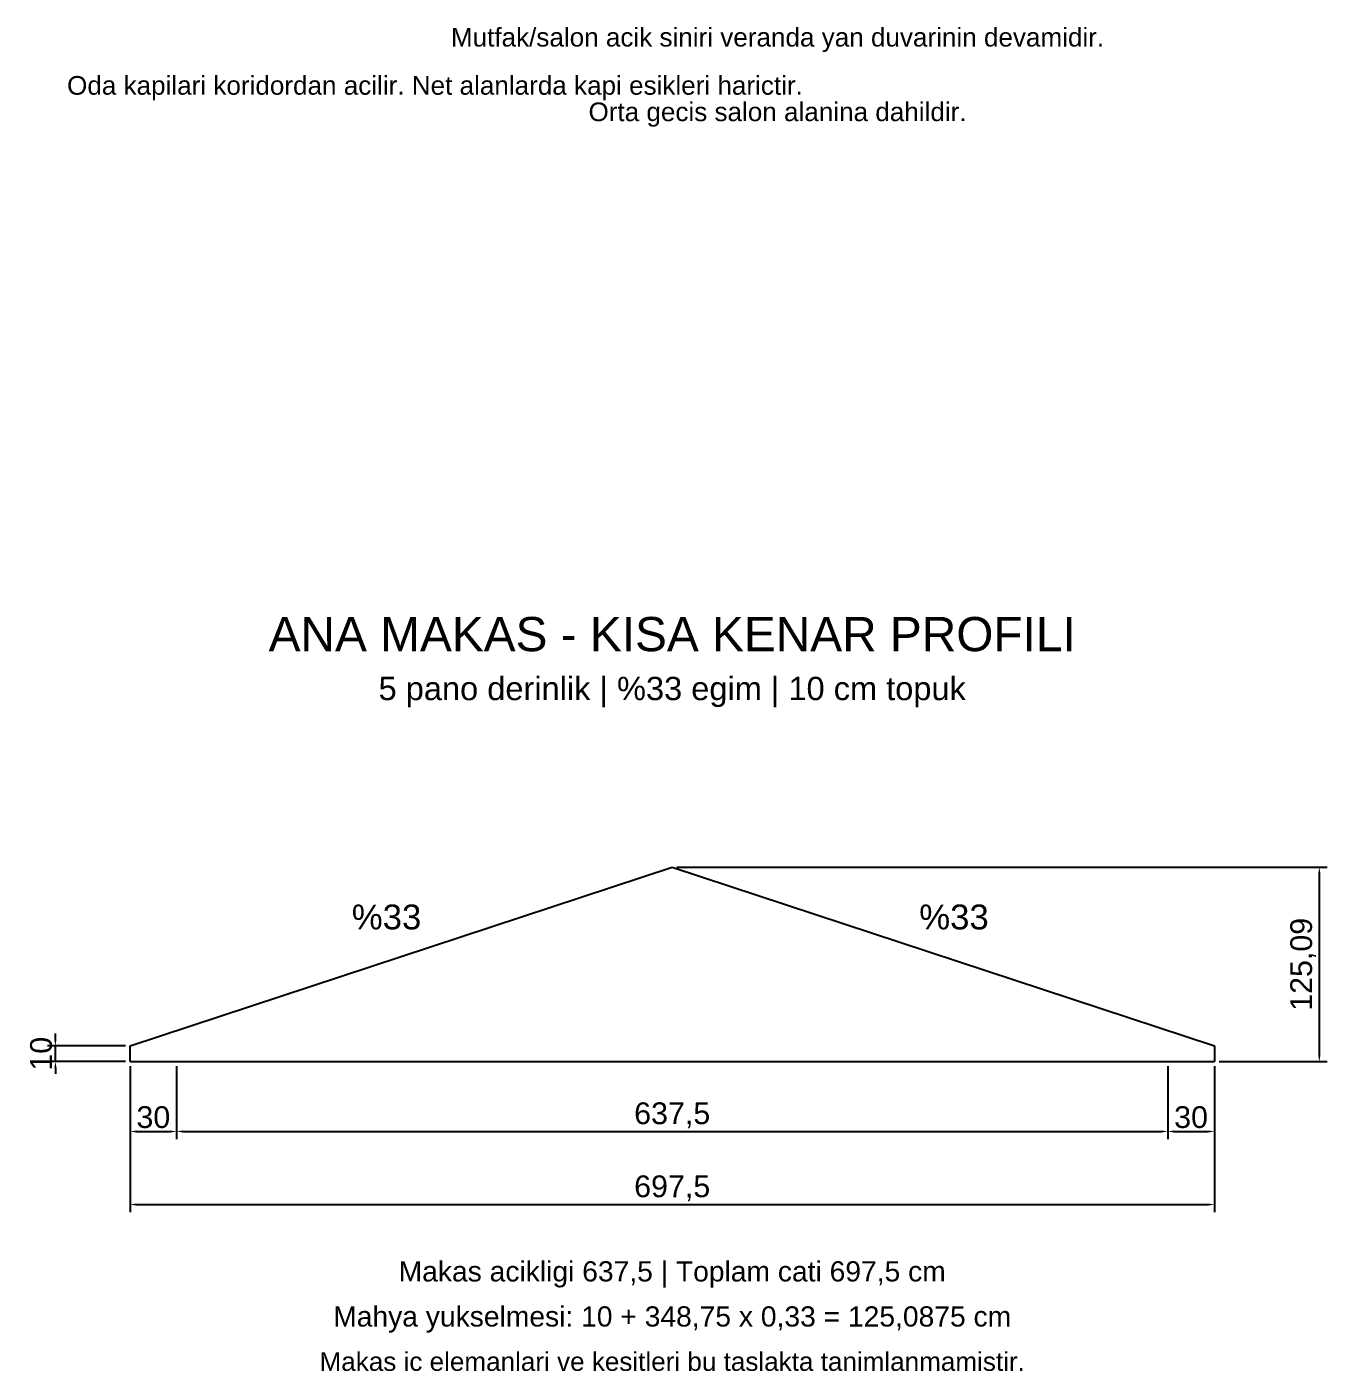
# Model space of a CAD drawing. Header units: centimetres. Extents: x -120 to 1933, y -1067 to 822.
# Drawn here: x 977 to 1813, y -969 to -104 of the extents above; entities that cross this region are included whole.
import ezdxf
from ezdxf.enums import TextEntityAlignment as Align

# ---------------------------------------------------------------- set-up
doc = ezdxf.new("R2010")
doc.units = ezdxf.units.CM
for name, color, linetype in [('CUMBA_CATI', 1, 'Continuous'), ('CUMBA_OLCU', 4, 'Continuous'), ('CUMBA_YAZI', 7, 'Continuous'), ('ODA_ADLARI', 7, 'Continuous')]:
    doc.layers.add(name, color=color, linetype=linetype)
doc.styles.get("Standard").update_dxf_attribs({"font": 'Arial.ttf'})
doc.dimstyles.new('ISO-25', dxfattribs={"dimtxt": 2.5, "dimasz": 2.5, "dimexe": 1.25, "dimexo": 0.625, "dimtad": 1, "dimtxsty": 'Standard', "dimcen": 2.5, "dimadec": 0, "dimazin": 0, "dimtfac": 1, "dimtmove": 0, "dimatfit": 3, "dimfxl": 1, "dimarcsym": 0})

# ---------------------------------------------------------------- blocks, each defined once
blk = doc.blocks.new('*D80')
at = {"layer": 'CUMBA_OLCU', "color": 0, "lineweight": -2, "transparency": 16777216}
for p, q in [((1073, -773), (1073, -820)), ((1710.5, -773), (1710.5, -820)), ((1077, -815), (1706.5, -815))]:
    blk.add_line(p, q, dxfattribs=at)
at = {"layer": 'CUMBA_OLCU', "color": 0, "transparency": 16777216}
for points in [[(1077, -814.33), (1077, -815.67), (1073, -815)], [(1706.5, -814.33), (1706.5, -815.67), (1710.5, -815)]]:
    blk.add_solid(points, dxfattribs=at)
at = {"layer": 'Defpoints', "color": 0, "transparency": 16777216}
for p in [(1073, -770), (1710.5, -770), (1710.5, -815)]:
    blk.add_point(p, dxfattribs=at)
at = {"layer": 'CUMBA_OLCU', "color": 0, "transparency": 16777216, "insert": (1391.75, -804.59), "char_height": 14, "attachment_point": 5}
blk.add_mtext('637,5', dxfattribs=at)
blk = doc.blocks.new('*D81')
at = {"layer": 'CUMBA_OLCU', "color": 0, "lineweight": -2, "transparency": 16777216}
for p, q in [((1043, -773), (1043, -867)), ((1740.5, -773), (1740.5, -867)), ((1047, -862), (1736.5, -862))]:
    blk.add_line(p, q, dxfattribs=at)
at = {"layer": 'CUMBA_OLCU', "color": 0, "transparency": 16777216}
for points in [[(1047, -861.33), (1047, -862.67), (1043, -862)], [(1736.5, -861.33), (1736.5, -862.67), (1740.5, -862)]]:
    blk.add_solid(points, dxfattribs=at)
at = {"layer": 'Defpoints', "color": 0, "transparency": 16777216}
for p in [(1043, -770), (1740.5, -770), (1740.5, -862)]:
    blk.add_point(p, dxfattribs=at)
at = {"layer": 'CUMBA_OLCU', "color": 0, "transparency": 16777216, "insert": (1391.75, -851.59), "char_height": 14, "attachment_point": 5}
blk.add_mtext('697,5', dxfattribs=at)
blk = doc.blocks.new('*D82')
at = {"layer": 'CUMBA_OLCU', "color": 0, "lineweight": -2, "transparency": 16777216}
for p, q in [((1394.75, -644.91), (1813, -644.91)), ((1808, -766), (1808, -648.91)), ((1743.5, -770), (1813, -770))]:
    blk.add_line(p, q, dxfattribs=at)
at = {"layer": 'CUMBA_OLCU', "color": 0, "transparency": 16777216}
for points in [[(1807.33, -648.91), (1808.67, -648.91), (1808, -644.91)], [(1807.33, -766), (1808.67, -766), (1808, -770)]]:
    blk.add_solid(points, dxfattribs=at)
at = {"layer": 'Defpoints', "color": 0, "transparency": 16777216}
for p in [(1391.75, -644.91), (1808, -644.91), (1740.5, -770)]:
    blk.add_point(p, dxfattribs=at)
at = {"layer": 'CUMBA_OLCU', "color": 0, "transparency": 16777216, "insert": (1797.59, -707.46), "char_height": 14, "attachment_point": 5, "rotation": 90}
blk.add_mtext('125,09', dxfattribs=at)
blk = doc.blocks.new('*D83')
at = {"layer": 'CUMBA_OLCU', "color": 0, "lineweight": -2, "transparency": 16777216}
for p, q in [((1043, -773), (1043, -820)), ((1073, -773), (1073, -820)), ((1047, -815), (1069, -815))]:
    blk.add_line(p, q, dxfattribs=at)
at = {"layer": 'CUMBA_OLCU', "color": 0, "transparency": 16777216}
for points in [[(1047, -814.33), (1047, -815.67), (1043, -815)], [(1069, -814.33), (1069, -815.67), (1073, -815)]]:
    blk.add_solid(points, dxfattribs=at)
at = {"layer": 'Defpoints', "color": 0, "transparency": 16777216}
for p in [(1043, -770), (1073, -770), (1073, -815)]:
    blk.add_point(p, dxfattribs=at)
at = {"layer": 'CUMBA_OLCU', "color": 0, "transparency": 16777216, "insert": (1058, -805.85), "char_height": 14, "attachment_point": 5}
blk.add_mtext('30', dxfattribs=at)
blk = doc.blocks.new('*D84')
at = {"layer": 'CUMBA_OLCU', "color": 0, "lineweight": -2, "transparency": 16777216}
for p, q in [((1710.5, -773), (1710.5, -820)), ((1740.5, -773), (1740.5, -820)), ((1714.5, -815), (1736.5, -815))]:
    blk.add_line(p, q, dxfattribs=at)
at = {"layer": 'CUMBA_OLCU', "color": 0, "transparency": 16777216}
for points in [[(1714.5, -814.33), (1714.5, -815.67), (1710.5, -815)], [(1736.5, -814.33), (1736.5, -815.67), (1740.5, -815)]]:
    blk.add_solid(points, dxfattribs=at)
at = {"layer": 'Defpoints', "color": 0, "transparency": 16777216}
for p in [(1710.5, -770), (1740.5, -770), (1740.5, -815)]:
    blk.add_point(p, dxfattribs=at)
at = {"layer": 'CUMBA_OLCU', "color": 0, "transparency": 16777216, "insert": (1725.5, -805.85), "char_height": 14, "attachment_point": 5}
blk.add_mtext('30', dxfattribs=at)
blk = doc.blocks.new('*D85')
at = {"layer": 'CUMBA_OLCU', "color": 0, "lineweight": -2, "transparency": 16777216}
for p, q in [((995, -756), (995, -752)), ((1040, -760), (990, -760)), ((995, -770), (995, -760)), ((1040, -770), (990, -770)), ((995, -774), (995, -778))]:
    blk.add_line(p, q, dxfattribs=at)
at = {"layer": 'CUMBA_OLCU', "color": 0, "transparency": 16777216}
for points in [[(994.33, -756), (995.67, -756), (995, -760)], [(994.33, -774), (995.67, -774), (995, -770)]]:
    blk.add_solid(points, dxfattribs=at)
at = {"layer": 'Defpoints', "color": 0, "transparency": 16777216}
for p in [(995, -760), (1043, -760), (1043, -770)]:
    blk.add_point(p, dxfattribs=at)
at = {"layer": 'CUMBA_OLCU', "color": 0, "transparency": 16777216, "insert": (985.85, -765), "char_height": 14, "attachment_point": 5, "rotation": 90}
blk.add_mtext('10', dxfattribs=at)

msp = doc.modelspace()

# ---------------------------------------------------------------- linework, layer by layer
at = {"layer": 'CUMBA_CATI'}
for p, q in [((1043, -760), (1391.75, -644.9125)), ((1391.75, -644.9125), (1740.5, -760)), ((1043, -770), (1043, -760)), ((1740.5, -760), (1740.5, -770)), ((1043, -770), (1740.5, -770))]:
    msp.add_line(p, q, dxfattribs=at)

# ---------------------------------------------------------------- texts
at = {"layer": 'CUMBA_YAZI'}
for s, height, p in [('ANA MAKAS - KISA KENAR PROFILI', 22, (1391.75, -495)), ('5 pano derinlik | %33 egim | 10 cm topuk', 15, (1391.75, -530)), ('%33', 16, (1208, -677)), ('%33', 16, (1573, -677)), ('Makas acikligi 637,5 | Toplam cati 697,5 cm', 13, (1391.75, -905)), ('Mahya yukselmesi: 10 + 348,75 x 0,33 = 125,0875 cm', 13, (1391.75, -934)), ('Makas ic elemanlari ve kesitleri bu taslakta tanimlanmamistir.', 12, (1391.75, -963))]:
    msp.add_text(s, height=height, dxfattribs=at).set_placement(p, align=Align.MIDDLE_CENTER)
at = {"layer": 'ODA_ADLARI'}
for s, p in [('Mutfak/salon acik siniri veranda yan duvarinin devamidir.', (1459.5, -111)), ('Oda kapilari koridordan acilir. Net alanlarda kapi esikleri harictir.', (1239.1494, -142)), ('Orta gecis salon alanina dahildir.', (1459.5, -159))]:
    msp.add_text(s, height=12, dxfattribs=at).set_placement(p, align=Align.MIDDLE_CENTER)

# ---------------------------------------------------------------- dimensions: what is measured, and where the dimension line sits
at = {"layer": 'CUMBA_OLCU'}
for base, p1, p2, picture, middle in [((1808, -644.9125), (1740.5, -770), (1391.75, -644.9125), '*D82', (1797.5866, -707.4562)), ((995, -760), (1043, -770), (1043, -760), '*D85', (985.852, -765))]:
    dim = msp.add_linear_dim(base=base, p1=p1, p2=p2, angle=90, dimstyle='ISO-25', override={"dimtxt": 14, "dimasz": 4, "dimexe": 5, "dimexo": 3, "dimgap": 2, "dimtix": 1, "dimatfit": 1}, dxfattribs=at)
    dim.commit()
    dim.dimension.update_dxf_attribs({"geometry": picture, "text_midpoint": middle})
for base, p1, p2, picture, middle in [((1740.5, -862), (1043, -770), (1740.5, -770), '*D81', (1391.75, -851.5866)), ((1073, -815), (1043, -770), (1073, -770), '*D83', (1058, -805.8472)), ((1710.5, -815), (1073, -770), (1710.5, -770), '*D80', (1391.75, -804.5866)), ((1740.5, -815), (1710.5, -770), (1740.5, -770), '*D84', (1725.5, -805.8472))]:
    dim = msp.add_linear_dim(base=base, p1=p1, p2=p2, dimstyle='ISO-25', override={"dimtxt": 14, "dimasz": 4, "dimexe": 5, "dimexo": 3, "dimgap": 2, "dimtix": 1, "dimatfit": 1}, dxfattribs=at)
    dim.commit()
    dim.dimension.update_dxf_attribs({"geometry": picture, "text_midpoint": middle})

doc.saveas('drawing.dxf')
